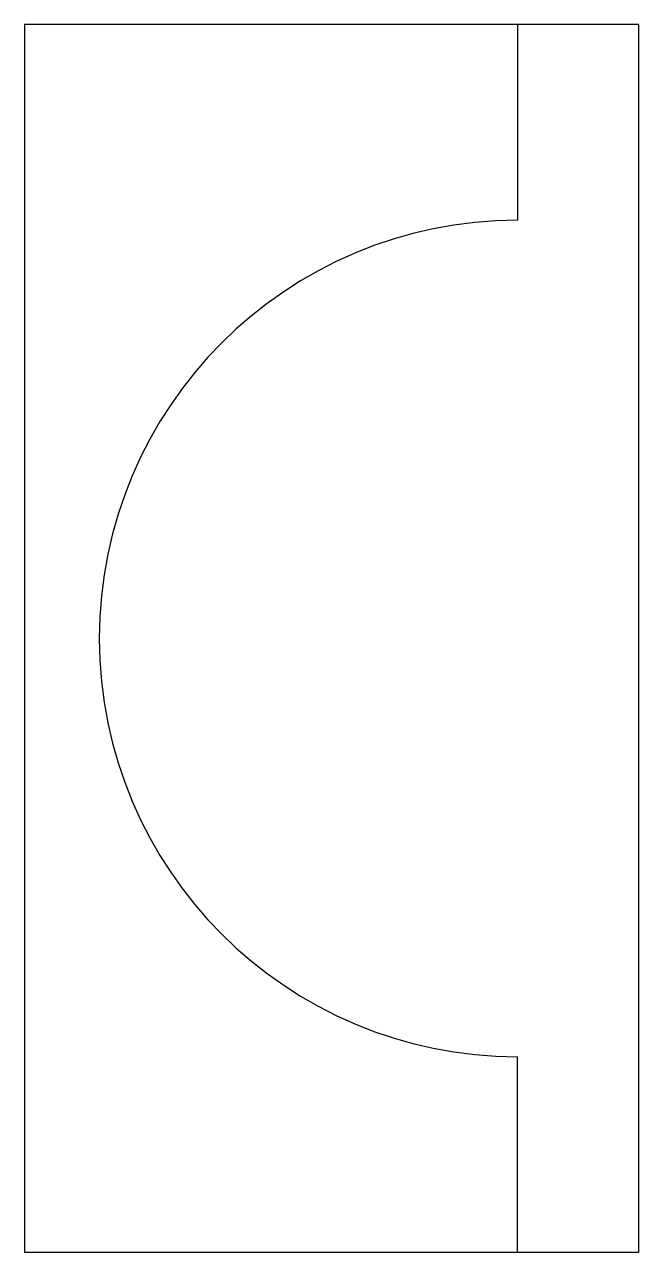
# Model space of a CAD drawing. Header units: millimetres. Extents: x 0 to 0.5, y -0.5 to 0.5.
import ezdxf

# ---------------------------------------------------------------- set-up
doc = ezdxf.new("R2010")
doc.units = ezdxf.units.MM

msp = doc.modelspace()

# ---------------------------------------------------------------- linework, layer by layer
at = {"color": 0}
for p, q in [((0, 0.5), (0, -0.5)), ((0.5, 0.5), (0, 0.5)), ((0.5, 0.5), (0.5, -0.5)), ((0.5, -0.5), (0, -0.5))]:
    msp.add_line(p, q, dxfattribs=at)
for p, q in [((0.4015, 0.5), (0.4015, 0.3406)), ((0.4015, -0.5), (0.4015, -0.3406))]:
    msp.add_line(p, q)
msp.add_arc((0.4015, 0), 0.3406, 90, 270)

doc.saveas('drawing.dxf')
